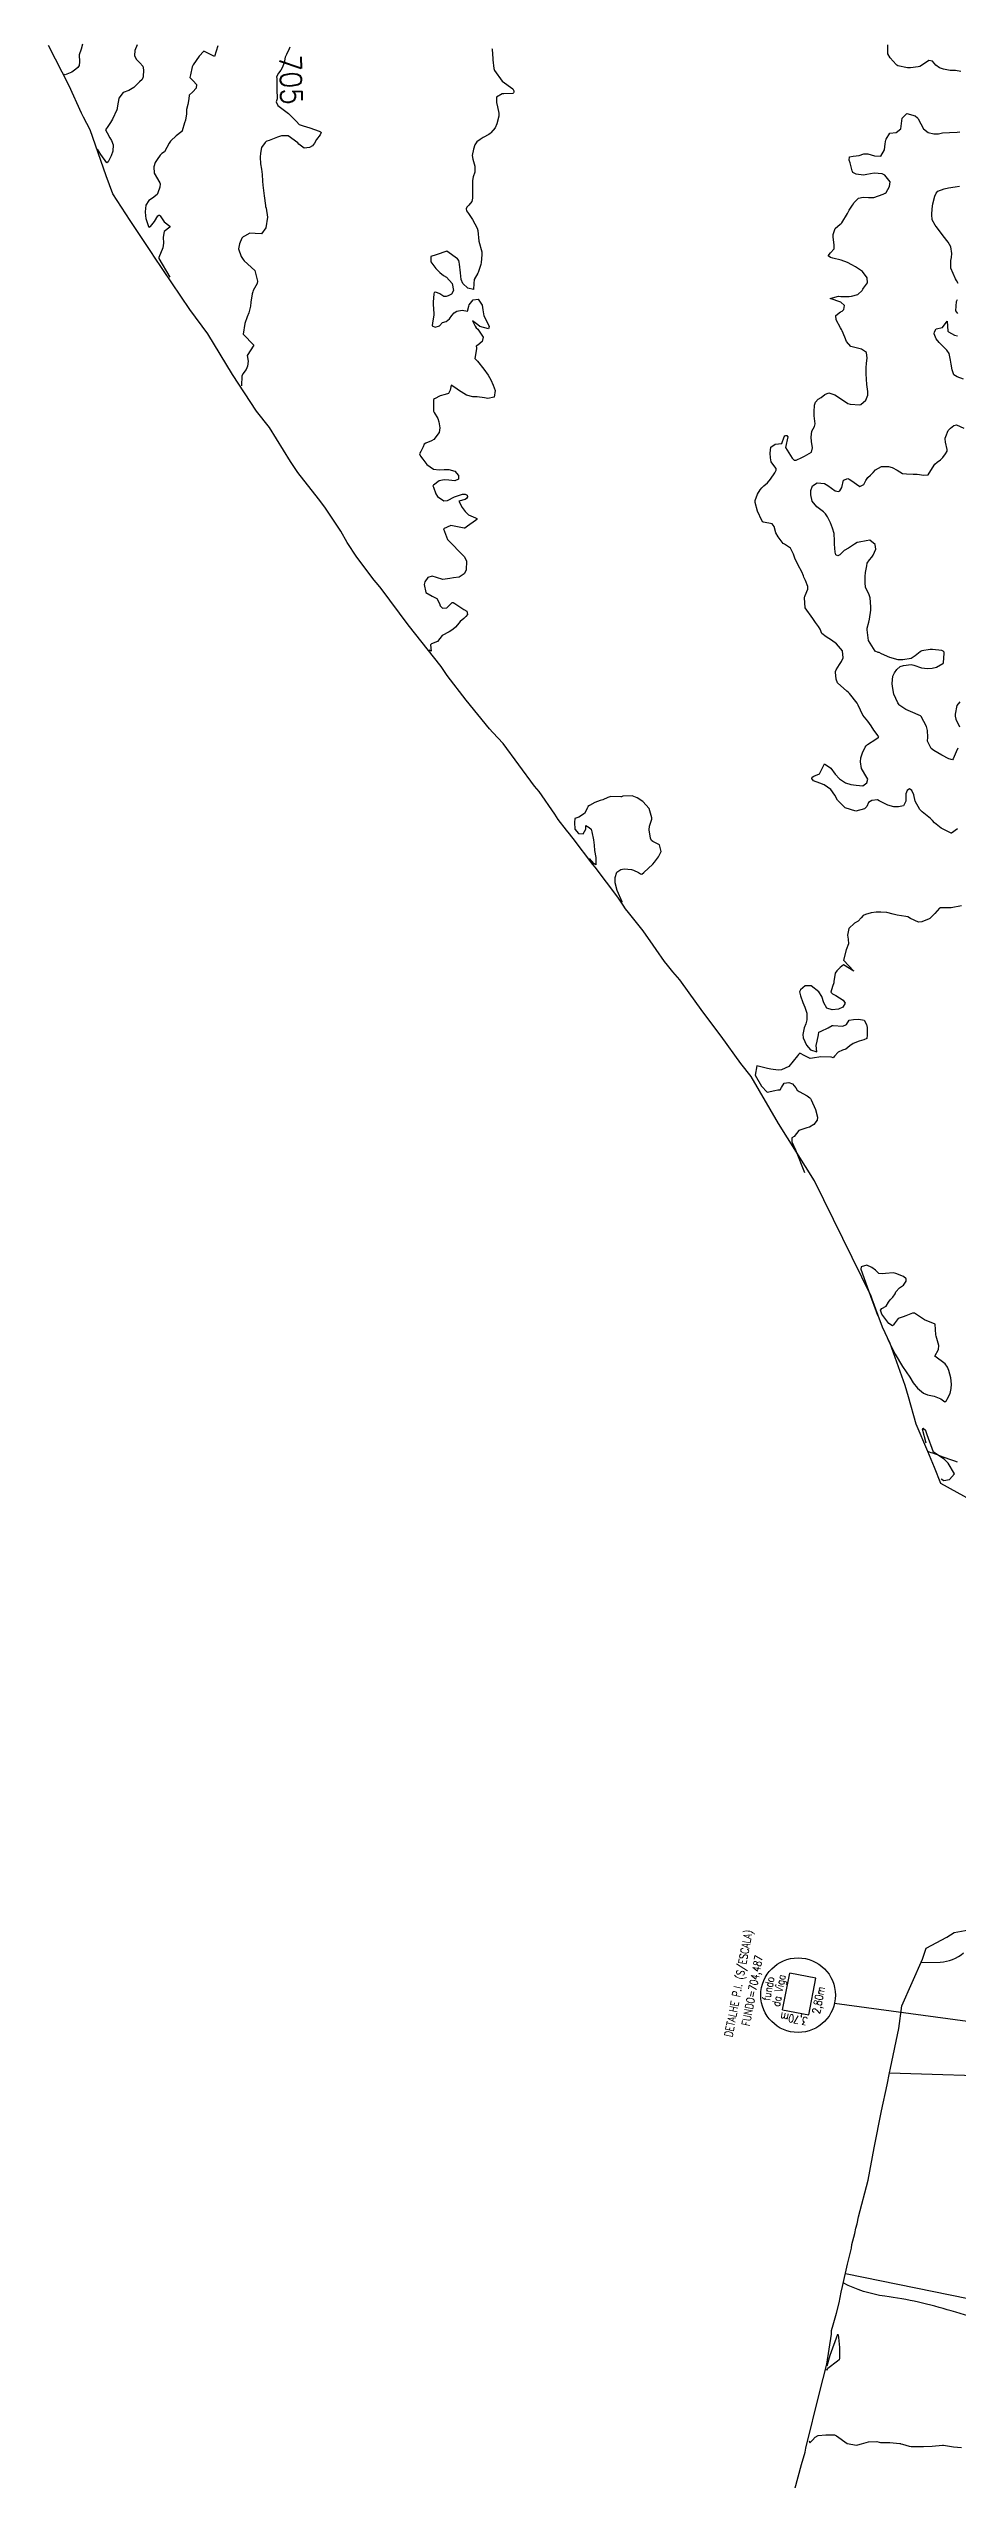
# Model space of a CAD drawing. Header units: metres. Extents: x 298520 to 308411, y 7433745 to 7450750.
# Drawn here: x 304793.7 to 304964.2, y 7437936.9 to 7438392.5 of the extents above; entities that cross this region are included whole.
import ezdxf
from ezdxf.enums import TextEntityAlignment as Align

# ---------------------------------------------------------------- set-up
doc = ezdxf.new("R2010")
doc.units = ezdxf.units.M
doc.header["$LTSCALE"] = 10
doc.linetypes.add('CONTINUO', pattern=[0])
doc.linetypes.add('TRACEJADO', pattern=[8.7, 8, -0.7])
for name, color, linetype in [('Area', 45, 'Continuous'), ('Cotas', 45, 'Continuous'), ('Curvas de Nivel 1m', 11, 'Continuous'), ('Curvas de Nivel 5m', 15, 'Continuous'), ('Hidrografia', 140, 'Continuous'), ('TEXTO', 45, 'Continuous')]:
    doc.layers.add(name, color=color, linetype=linetype)
doc.styles.add('ROMANS', font='romans', dxfattribs={"height": 0.2})
doc.styles.add('Style-STANDARD', font='STANDARD.shx')

msp = doc.modelspace()

# ---------------------------------------------------------------- linework, layer by layer
at = {"layer": 'Area'}
for points in [[(304972.16, 7438117.5, 702.09), (304961.12, 7438123.52, 702.53), (304959.95, 7438126.56, 702.85), (304958.68, 7438129.54, 702.62), (304956.48, 7438134.69, 708.53), (304955.08, 7438139.79, 712.06), (304954.41, 7438141.93, 726.71), (304951.64, 7438149.81, 723.91), (304950.19, 7438152.86, 731.52), (304949.35, 7438155.02, 732.42), (304948.22, 7438158.09, 732.91), (304948.08, 7438158.64, 726.76), (304937.42, 7438180.28, 702.37), (304930.64, 7438191.01, 709.64), (304925.53, 7438199.83, 703.41), (304923.63, 7438202.25, 703.25), (304919.89, 7438207.37, 703.35), (304916.64, 7438211.7, 703.38), (304915.35, 7438213.52, 703.47), (304912.15, 7438217.95, 703.71), (304910.85, 7438219.47, 703.35), (304909.87, 7438220.73, 703.43), (304909.28, 7438221.41, 703.23), (304907.72, 7438223.63, 703.75), (304907.13, 7438224.46, 703.68), (304905.3, 7438227.13, 703.3), (304902.51, 7438230.61, 703.37), (304901.94, 7438231.29, 703.38), (304901.52, 7438231.96, 703.24), (304900.5, 7438233.45, 703.5), (304896.28, 7438239.1, 707.2), (304895.85, 7438239.59, 703.4), (304892.12, 7438244.46, 703.53), (304891.21, 7438245.65, 703.2), (304890.86, 7438246.09, 712.57), (304890.91, 7438246.03, 712.79), (304889.35, 7438248.01, 713.56), (304888.69, 7438249.02, 707.16), (304885.79, 7438253.25, 711.55), (304884.91, 7438254.25, 711.07), (304879, 7438262.23, 709.99), (304877.1, 7438264.35, 711.08), (304876.43, 7438265.01, 710.4), (304872.07, 7438270.38, 710.64), (304868.48, 7438275.03, 711.21), (304867.38, 7438276.69, 710.7), (304861.2, 7438284.48, 711.45), (304856.13, 7438291.29, 711.04), (304855.55, 7438292.01, 704.94), (304854.78, 7438292.9, 706.54), (304851.56, 7438297.21, 705.1), (304849.73, 7438299.95, 704.88), (304848.57, 7438302.08, 707.97), (304845.57, 7438306.55, 713.31), (304844.37, 7438308.15, 713.83), (304840.48, 7438313.03, 709.09), (304839.13, 7438315.1, 704.54), (304835.17, 7438321.49, 712.34), (304832.73, 7438324.56, 706.18), (304828.22, 7438331.41, 713.34), (304823.6, 7438339.04, 715.03), (304820.22, 7438343.6, 711.66), (304813.5, 7438353.61, 716.32), (304813.16, 7438354.1, 714.14), (304809.04, 7438360.28, 715.66), (304805.8, 7438365.31, 714.73), (304804.51, 7438368.66, 716.69), (304801.52, 7438377.32, 720.25), (304800.25, 7438379.64, 717.63), (304799.9, 7438380.39, 719.79), (304797.61, 7438385.54, 709.76), (304793.72, 7438393.12, 719.61)], [(304933.13, 7437932.72, 711.53), (304934.96, 7437939.68, 713.66), (304935.67, 7437941.98, 711.75), (304935.79, 7437942.74, 711.98), (304938.33, 7437953.11, 702.99), (304939.74, 7437958.48, 703.72), (304940.64, 7437964.09, 703.12), (304940.61, 7437964.76, 703.21), (304940.9, 7437965.82, 702.7), (304941.58, 7437968, 702.97), (304942.05, 7437969.99, 703.24), (304942.42, 7437971.96, 702.63), (304942.65, 7437973.02, 702.31), (304943.6, 7437977.19, 703.36), (304944.38, 7437980.22, 708.86), (304944.45, 7437980.91, 708.48), (304944.96, 7437982.97, 707.93), (304945.15, 7437983.98, 709.36), (304945.41, 7437984.75, 708.65), (304945.69, 7437986.05, 704.7), (304947.49, 7437992.95, 702.88), (304948.6, 7437998.99, 705.86), (304949.98, 7438005.98, 703.2), (304951.03, 7438010.81, 702.09), (304951.52, 7438013.06, 702.75), (304951.66, 7438013.92, 702.99), (304953.22, 7438021.36, 703.65), (304953.82, 7438025.65, 703.18), (304957.67, 7438034.37, 702.01), (304958.38, 7438036.44, 702.04), (304962.23, 7438038.53, 702.17), (304963.62, 7438039.41, 702.29), (304969.1, 7438040.36, 702.72)]]:
    msp.add_polyline3d(points, dxfattribs=at)
at = {"layer": 'Curvas de Nivel 1m', "flags": 128}
for points, elevation in [([(304800.09, 7438393.34), (304799.84, 7438392.4), (304799.44, 7438391.35), (304799.52, 7438390.01), (304799.44, 7438389.35), (304799.21, 7438388.99), (304798.84, 7438388.64), (304798.1, 7438388.1), (304796.83, 7438387.61), (304796.69, 7438387.64)], 708), ([(304810.33, 7438393.22), (304809.92, 7438392.19), (304809.85, 7438391.23), (304810.15, 7438390.51), (304810.86, 7438389.83), (304811.4, 7438389.2), (304811.52, 7438388.53), (304811.45, 7438387.2), (304811.27, 7438386.76), (304810.81, 7438386.29), (304809.71, 7438385.23), (304808.8, 7438384.65), (304807.72, 7438384.32), (304806.93, 7438383.26), (304806.9, 7438383.14), (304806.77, 7438382.47), (304806.6, 7438381.42), (304806.59, 7438381.26), (304806.53, 7438381.05), (304805.69, 7438379.28), (304805.34, 7438378.67), (304804.71, 7438377.74), (304804.5, 7438377.5), (304804.43, 7438377.29), (304804.7, 7438376.71), (304805.21, 7438375.81), (304805.54, 7438375.28), (304805.87, 7438374.47), (304805.79, 7438373.27), (304805.47, 7438372.45), (304804.9, 7438371.29), (304804.63, 7438371.12), (304803.53, 7438372.65), (304802.92, 7438373.66)], 707), ([(304964.86, 7438388.2), (304963.85, 7438388.39), (304962.86, 7438388.42), (304961.63, 7438388.64), (304960.86, 7438388.89), (304960.19, 7438389.43), (304959.58, 7438390.14), (304958.88, 7438390.28), (304957.66, 7438389.46), (304957.16, 7438389.18), (304956.87, 7438389.09), (304955.46, 7438388.89), (304954.86, 7438388.89), (304953.07, 7438389.32), (304952.87, 7438389.41), (304952.74, 7438389.52), (304951.63, 7438390.79), (304951.2, 7438391.54), (304951.21, 7438393.25)], 704), ([(304825.45, 7438393.04), (304824.87, 7438391.05), (304822.88, 7438392.07), (304821.98, 7438391.08), (304820.86, 7438389.45), (304820.7, 7438389.25), (304820.64, 7438389.1), (304820.32, 7438387.62), (304820.22, 7438387.11), (304820.82, 7438386.47), (304821.49, 7438385.77), (304821.4, 7438385.09), (304820.8, 7438384.39), (304820.11, 7438383.79), (304820.01, 7438383.11), (304819.84, 7438382.04), (304819.63, 7438381.11), (304819.57, 7438380.29), (304819.4, 7438379.11), (304819.24, 7438378.6), (304818.8, 7438377.12), (304818.76, 7438377.06), (304818.7, 7438377.01), (304817.66, 7438376.16), (304816.68, 7438375.25), (304816.58, 7438375.14), (304816.35, 7438374.81), (304815.47, 7438373.16), (304814.99, 7438372.83), (304814.65, 7438372.55), (304814.07, 7438371.75), (304813.74, 7438371.18), (304813.45, 7438370.35), (304813.56, 7438369.18), (304814.59, 7438367.37), (304814.67, 7438367.17), (304814.58, 7438366.56), (304814.25, 7438365.49), (304814.07, 7438365.17), (304813.24, 7438364.5), (304812.55, 7438364.03), (304812, 7438363.2), (304811.82, 7438361.9), (304811.88, 7438361.2), (304812, 7438360.69), (304812.44, 7438359.19), (304812.49, 7438359.13), (304812.61, 7438359.07), (304812.84, 7438359.19), (304813.6, 7438360.08), (304814.25, 7438361.17), (304814.38, 7438361.3), (304814.51, 7438361.28), (304814.63, 7438361.17), (304815.38, 7438360.04), (304816.49, 7438359.25), (304816.55, 7438359.14), (304816.54, 7438359.09), (304816.49, 7438359.04), (304815.38, 7438358.25), (304815.25, 7438357.16), (304815.31, 7438356.02), (304815.16, 7438355.16), (304814.42, 7438353.36), (304814.39, 7438353.2), (304816.47, 7438349.68)], 706), ([(304876.89, 7438392.56), (304876.96, 7438392.43), (304877.07, 7438390.63), (304877.08, 7438390.43), (304877.24, 7438388.81), (304877.39, 7438388.42), (304878.82, 7438386.4), (304880.81, 7438384.95), (304881, 7438384.58), (304880.99, 7438384.38), (304880.95, 7438384.23), (304880.8, 7438384.11), (304879.15, 7438384.04), (304878.8, 7438384.03), (304877.79, 7438383.41), (304877.79, 7438382.41), (304877.96, 7438381.61), (304878.22, 7438380.41), (304878.22, 7438379.88), (304877.84, 7438378.41), (304877.5, 7438377.64), (304876.71, 7438376.72), (304876.55, 7438376.58), (304876.33, 7438376.43), (304875.28, 7438375.86), (304874.69, 7438375.51), (304874.1, 7438375.05), (304873.69, 7438374.46), (304873.46, 7438373.68), (304873.2, 7438372.46), (304873.29, 7438371.82), (304873.72, 7438370.46), (304873.71, 7438369.37), (304873.4, 7438368.46), (304873.26, 7438367.81), (304873.23, 7438366.46), (304873.25, 7438365.79), (304873.28, 7438364.46), (304873.15, 7438363.87), (304872.54, 7438363.16), (304872.21, 7438362.8), (304872.05, 7438362.48), (304872.15, 7438362.1), (304872.52, 7438361.62), (304873.25, 7438360.46), (304874.11, 7438358.84), (304874.23, 7438358.45), (304874.46, 7438356.45), (304875, 7438354.44), (304875.04, 7438353.84), (304874.89, 7438352.45), (304874.82, 7438352.05), (304874.4, 7438350.75), (304874.31, 7438350.53), (304874.27, 7438350.45), (304873.59, 7438349.24), (304873.5, 7438348.46), (304873.45, 7438347.36), (304872.36, 7438347.64), (304871.44, 7438348.48), (304871.14, 7438349.24), (304871.01, 7438350.49), (304870.79, 7438352.12), (304870.75, 7438352.5), (304870.7, 7438352.77), (304870.43, 7438353.11), (304868.44, 7438354.52), (304866.44, 7438353.88), (304865.44, 7438353.55), (304865.46, 7438352.56), (304866.4, 7438351.29), (304867.1, 7438350.54), (304867.84, 7438349.98), (304868.38, 7438349.66), (304869.45, 7438348.51), (304869.71, 7438347.15), (304869.31, 7438346.51), (304868.7, 7438346.15), (304868.34, 7438346.07), (304867.89, 7438346.07), (304867.12, 7438346.54), (304866.35, 7438346.85), (304866.07, 7438346.83), (304865.99, 7438346.55), (304865.87, 7438345.01), (304865.86, 7438344.55), (304866.02, 7438342.84), (304866.03, 7438342.55), (304865.73, 7438341.11), (304865.72, 7438340.56), (304866.27, 7438340.28), (304867.05, 7438340.54), (304867.64, 7438341.17), (304868.29, 7438341.36), (304868.93, 7438341.88), (304869.37, 7438342.51), (304869.81, 7438343), (304870.31, 7438343.31), (304871.35, 7438343.52), (304872.31, 7438343.32), (304872.55, 7438344.24), (304872.63, 7438344.47), (304873.38, 7438345.41), (304874.33, 7438345.57), (304875.1, 7438344.44), (304875.2, 7438343.56), (304875.4, 7438342.44), (304876.28, 7438340.73), (304876.38, 7438340.43), (304876.27, 7438340), (304874.64, 7438340.45), (304874.28, 7438340.71), (304873.25, 7438341.5), (304873.75, 7438340.46), (304873.97, 7438340.15), (304874.27, 7438339.92), (304875.25, 7438338.44), (304875.06, 7438337.63), (304874.23, 7438336.92), (304873.93, 7438336.75), (304873.99, 7438336.45), (304874, 7438336.23), (304873.72, 7438334.46), (304873.93, 7438334.18), (304874.2, 7438333.93), (304875.37, 7438332.44), (304876.17, 7438331.28), (304876.67, 7438330.42), (304877.16, 7438329.43), (304877.5, 7438328.41), (304877.32, 7438327.2), (304876.11, 7438326.91), (304875.5, 7438327.05), (304874.11, 7438327.25), (304873.33, 7438327.24), (304872.12, 7438327.56), (304870.61, 7438328.5), (304870.14, 7438328.87), (304869.25, 7438329.4), (304869.06, 7438328.51), (304868.73, 7438327.9), (304868.12, 7438327.68), (304867.21, 7438327.44), (304866.11, 7438326.84), (304865.94, 7438326.72), (304865.91, 7438326.55), (304865.94, 7438324.7), (304865.96, 7438324.55), (304866.08, 7438324.33), (304866.74, 7438323.21), (304866.97, 7438322.54), (304867.15, 7438321.43), (304867, 7438320.54), (304866.02, 7438319.25), (304865.59, 7438318.99), (304864.51, 7438318.56), (304864.21, 7438318.36), (304864, 7438317.88), (304863.58, 7438316.99), (304863.34, 7438316.58), (304863.53, 7438316.13), (304863.97, 7438315.54), (304864.67, 7438314.56), (304865.95, 7438313.69), (304866.99, 7438313.57), (304867.95, 7438313.63), (304868.84, 7438313.62), (304869.95, 7438313.32), (304870.61, 7438312.49), (304870.63, 7438311.79), (304869.93, 7438311.52), (304868.84, 7438311.6), (304867.93, 7438311.66), (304866.99, 7438311.47), (304865.92, 7438310.71), (304865.85, 7438310.62), (304865.84, 7438310.55), (304865.91, 7438310.28), (304866.4, 7438309.05), (304866.72, 7438308.54), (304867.88, 7438307.75), (304868.56, 7438307.83), (304869.89, 7438308.5), (304871.4, 7438308.98), (304871.9, 7438308.98), (304872.23, 7438308.81), (304872.32, 7438308.47), (304872.16, 7438308.2), (304871.89, 7438308.01), (304870.7, 7438307.67), (304871.34, 7438306.49), (304871.86, 7438305.76), (304872.53, 7438305.15), (304873.84, 7438304.58), (304874.04, 7438304.45), (304874.04, 7438304.25), (304873.84, 7438304.05), (304872.34, 7438302.98), (304871.82, 7438302.62), (304871.7, 7438302.6), (304869.83, 7438303.01), (304869.21, 7438303.13), (304867.82, 7438302.52), (304868.54, 7438300.51), (304869.78, 7438299.32), (304870.51, 7438298.49), (304871.75, 7438297.24), (304872.13, 7438296.47), (304872.05, 7438294.8), (304871.95, 7438294.48), (304871.72, 7438294.06), (304870.78, 7438293.42), (304869.71, 7438293.3), (304869.01, 7438293.2), (304867.71, 7438293.01), (304866.53, 7438293.36), (304865.71, 7438293.63), (304864.89, 7438293.38), (304864.34, 7438292.56), (304864.21, 7438292.05), (304864.5, 7438290.56), (304865.67, 7438289.9), (304866.57, 7438289.44), (304867.04, 7438288.53), (304867.19, 7438288.07), (304867.64, 7438287.65), (304868.44, 7438287.72), (304869.24, 7438288.5), (304869.45, 7438288.71), (304869.65, 7438288.71), (304869.95, 7438288.5), (304871.64, 7438287.37), (304872.22, 7438287.05), (304872.29, 7438286.47), (304872.02, 7438286.08), (304871.62, 7438285.69), (304870.96, 7438285.14), (304870.47, 7438284.49), (304870.05, 7438284.04), (304869.59, 7438283.66), (304868.91, 7438283.18), (304867.58, 7438282.52), (304866.72, 7438281.38), (304865.56, 7438280.96), (304865.37, 7438280.74), (304865.52, 7438279.58), (304865.15, 7438279.75)], 704), ([(304964.24, 7438246.28), (304963.14, 7438245.46), (304963.07, 7438245.45), (304961.16, 7438246.38), (304959.94, 7438247.42), (304959.59, 7438247.84), (304959.18, 7438248.2), (304957.64, 7438249.45), (304957.2, 7438249.92), (304956.31, 7438251.46), (304956.08, 7438252.61), (304955.71, 7438253.47), (304955.25, 7438253.77), (304954.79, 7438253.48), (304954.57, 7438252.81), (304954.58, 7438251.48), (304954.12, 7438250.58), (304953.21, 7438250.36), (304952.32, 7438250.39), (304951.21, 7438250.68), (304949.58, 7438251.54), (304949.22, 7438251.69), (304948.16, 7438251.56), (304947.58, 7438251.21), (304947.21, 7438250.43), (304946.79, 7438249.99), (304945.19, 7438249.59), (304943.2, 7438250.21), (304941.73, 7438251.63), (304941.23, 7438252.55), (304940.49, 7438253.65), (304939.25, 7438254.52), (304938.42, 7438254.84), (304937.26, 7438255.27), (304936.95, 7438255.69), (304936.98, 7438255.98), (304937.27, 7438256.14), (304938.35, 7438256.6), (304938.91, 7438257.67), (304939.3, 7438258.45), (304940.48, 7438257.65), (304941.28, 7438256.54), (304942.12, 7438255.63), (304943.26, 7438254.9), (304944.24, 7438254.59), (304945.25, 7438254.42), (304946.49, 7438254.34), (304947.26, 7438254.87), (304947.4, 7438255.57), (304947.27, 7438255.87), (304946.24, 7438257.58), (304946.05, 7438258.83), (304946.13, 7438259.58), (304946.4, 7438260.51), (304946.94, 7438261.57), (304947.09, 7438261.83), (304947.35, 7438262.06), (304948.92, 7438263.1), (304949.36, 7438263.36), (304949.47, 7438263.43), (304949.46, 7438263.54), (304949.36, 7438263.69), (304948.58, 7438264.76), (304948.08, 7438265.56), (304947.4, 7438266.44), (304946.52, 7438267.58), (304945.59, 7438269.43), (304945.53, 7438269.59), (304945.44, 7438269.81), (304943.98, 7438271.61), (304943.71, 7438271.86), (304943.47, 7438272.05), (304941.75, 7438273.64), (304941.49, 7438274.32), (304941.37, 7438275.64), (304941.38, 7438275.77), (304941.51, 7438276.1), (304942.11, 7438277.05), (304942.5, 7438277.63), (304942.82, 7438278.35), (304942.69, 7438279.63), (304941.57, 7438280.97), (304940.61, 7438281.65), (304939.59, 7438282.25), (304938.8, 7438282.88), (304938.48, 7438283.68), (304938.15, 7438284.22), (304937.62, 7438284.95), (304937.13, 7438285.69), (304935.65, 7438287.71), (304935.52, 7438289.56), (304935.55, 7438289.71), (304935.58, 7438289.8), (304935.68, 7438290.01), (304936.2, 7438291.2), (304936.17, 7438291.71), (304935.71, 7438292.84), (304935.44, 7438293.43), (304935.33, 7438293.71), (304935.04, 7438294.41), (304934.38, 7438295.72), (304933.76, 7438296.99), (304933.48, 7438297.73), (304932.89, 7438298.85), (304931.79, 7438299.63), (304931.53, 7438299.76), (304930.59, 7438300.99), (304930.19, 7438301.78), (304929.83, 7438302.96), (304929.5, 7438303.45), (304927.84, 7438303.73), (304927.74, 7438303.81), (304927.57, 7438304.09), (304926.71, 7438305.82), (304926.3, 7438307.41), (304926.32, 7438307.83), (304926.75, 7438308.97), (304927.26, 7438309.82), (304927.54, 7438310.19), (304927.92, 7438310.53), (304928.62, 7438311.11), (304929.16, 7438311.79), (304929.96, 7438313.01), (304930.22, 7438313.52), (304930.2, 7438313.78), (304929.97, 7438314.12), (304929.27, 7438315.08), (304929.15, 7438315.79), (304929.1, 7438316.69), (304929.25, 7438317.79), (304930.02, 7438318.4), (304931.28, 7438318.51), (304931.72, 7438319.76), (304931.86, 7438319.94), (304932.04, 7438320), (304932.25, 7438319.97), (304932.43, 7438319.75), (304932.01, 7438317.76), (304933.25, 7438315.74), (304933.62, 7438315.37), (304933.98, 7438315.39), (304934.23, 7438315.48), (304934.8, 7438315.72), (304935.57, 7438316.14), (304935.99, 7438316.35), (304936.83, 7438316.88), (304937.03, 7438317.7), (304936.87, 7438318.86), (304936.77, 7438319.7), (304936.95, 7438320.8), (304937.45, 7438321.7), (304937.54, 7438322.21), (304937.36, 7438323.7), (304937.35, 7438324.44), (304937.45, 7438325.7), (304937.58, 7438326.23), (304938.12, 7438326.8), (304938.66, 7438327.14), (304939.36, 7438327.67), (304940.14, 7438328.01), (304941.21, 7438327.65), (304942.12, 7438327.03), (304943.7, 7438326.02), (304944.11, 7438325.86), (304945.93, 7438325.77), (304946.11, 7438325.82), (304947.06, 7438326.64), (304947.46, 7438327.58), (304947.46, 7438328.26), (304947.26, 7438329.58), (304947.18, 7438330.56), (304947.11, 7438331.58), (304947.1, 7438332.67), (304947.19, 7438333.58), (304947.28, 7438334.51), (304947.15, 7438335.58), (304946.23, 7438336.16), (304945.49, 7438336.34), (304944.24, 7438336.66), (304943.42, 7438337.62), (304943.09, 7438338.46), (304942.61, 7438339.63), (304942.48, 7438339.84), (304942.28, 7438340.15), (304941.5, 7438341.65), (304941.44, 7438342.51), (304942.32, 7438343.17), (304942.62, 7438343.33), (304942.91, 7438343.63), (304943.07, 7438344.36), (304942.34, 7438344.97), (304940.34, 7438345.66), (304941.9, 7438346.09), (304942.35, 7438346.06), (304943.92, 7438346.05), (304944.35, 7438346.09), (304945.54, 7438346.41), (304946.37, 7438347.16), (304946.51, 7438347.45), (304946.61, 7438347.59), (304947.34, 7438348.63), (304947.3, 7438349.58), (304946.4, 7438350.73), (304945.12, 7438351.6), (304944.42, 7438352), (304943.63, 7438352.42), (304942.43, 7438352.87), (304940.85, 7438353.24), (304940.44, 7438353.36), (304940, 7438353.67), (304940.45, 7438354.23), (304941.14, 7438354.97), (304941.11, 7438355.65), (304940.9, 7438357.24), (304940.91, 7438357.66), (304941.33, 7438358.82), (304942.24, 7438359.64), (304942.4, 7438359.75), (304942.52, 7438359.89), (304943.59, 7438361.62), (304943.94, 7438362.22), (304944.56, 7438363.2), (304944.72, 7438363.45), (304944.82, 7438363.61), (304945.68, 7438364.49), (304946.57, 7438364.69), (304947.57, 7438364.58), (304948.57, 7438364.64), (304950.29, 7438365.26), (304950.58, 7438365.36), (304950.71, 7438365.41), (304950.84, 7438365.54), (304951.47, 7438366.66), (304951.61, 7438367.53), (304950.62, 7438368.82), (304950.13, 7438369.05), (304948.63, 7438369.18), (304947.27, 7438368.94), (304946.63, 7438368.81), (304945.22, 7438369.01), (304944.63, 7438369.31), (304944.53, 7438369.51), (304944.49, 7438369.61), (304944.11, 7438371.08), (304943.95, 7438371.62), (304944.02, 7438372.26), (304944.66, 7438372.36), (304945.79, 7438372.48), (304946.67, 7438372.79), (304947.44, 7438372.82), (304948.67, 7438372.45), (304949.89, 7438372.33), (304950.53, 7438373.54), (304950.69, 7438374.69), (304950.83, 7438375.41), (304950.85, 7438375.54), (304951.58, 7438376.66), (304952.72, 7438376.77), (304953.63, 7438377.51), (304953.76, 7438378.48), (304953.89, 7438379.5), (304954.76, 7438380.34), (304956.32, 7438379.92), (304956.75, 7438379.53), (304956.81, 7438379.47), (304956.87, 7438379.35), (304957.87, 7438377.46), (304958.72, 7438376.79), (304959.8, 7438376.52), (304960.71, 7438376.53), (304961.41, 7438376.72), (304962.72, 7438376.79), (304964.18, 7438376.84), (304964.72, 7438376.91)], 704), ([(304900.98, 7438232.79), (304901.34, 7438232.59), (304900.41, 7438234.73), (304900, 7438236.13), (304900.01, 7438237.16), (304900.36, 7438238.13), (304901.06, 7438238.64), (304901.72, 7438238.78), (304903.06, 7438238.62), (304903.47, 7438238.51), (304904.39, 7438238.08), (304904.8, 7438237.82), (304905.05, 7438237.79), (304905.43, 7438238.07), (304907.07, 7438239.65), (304907.43, 7438240.04), (304908.13, 7438240.99), (304908.67, 7438242.03), (304908.37, 7438243.29), (304907.12, 7438243.91), (304906.82, 7438244.05), (304906.68, 7438244.51), (304906.43, 7438246.06), (304906.47, 7438246.74), (304906.9, 7438248.05), (304906.92, 7438248.31), (304906.38, 7438250.06), (304905.21, 7438251.4), (304904.14, 7438252.08), (304903.23, 7438252.42), (304901.48, 7438252.37), (304901.22, 7438252.27), (304901.09, 7438252.25), (304899.22, 7438252.32), (304898.65, 7438252.15), (304897.71, 7438251.67), (304897.21, 7438251.58), (304896.2, 7438251.18), (304895.2, 7438250.65), (304894.92, 7438250.47), (304894.81, 7438250.19), (304894.24, 7438249.14), (304893.18, 7438248.48), (304892.46, 7438248.22), (304892.4, 7438247.45), (304892.48, 7438246.22), (304893.14, 7438245.37), (304894, 7438245.34), (304894.49, 7438246.2), (304894.49, 7438246.86), (304895.16, 7438246.53), (304895.52, 7438246.19), (304895.64, 7438245.69), (304895.96, 7438244.18), (304896.06, 7438243.23), (304896.16, 7438242.18), (304896.37, 7438240.89), (304896.4, 7438239.52), (304896.06, 7438239.7), (304895.19, 7438240.72)], 703), ([(304964.99, 7438231.86), (304963.08, 7438231.47), (304962.98, 7438231.46), (304962.9, 7438231.46), (304960.98, 7438231.47), (304960.88, 7438231.4), (304959.97, 7438230.42), (304959.03, 7438229.43), (304958.95, 7438229.38), (304957.53, 7438228.86), (304956.95, 7438228.75), (304955.44, 7438229.47), (304954.96, 7438229.75), (304954.57, 7438229.86), (304952.96, 7438230.08), (304952.21, 7438230.26), (304950.97, 7438230.56), (304949.84, 7438230.66), (304948.97, 7438230.63), (304948.03, 7438230.49), (304946.96, 7438230.19), (304946.55, 7438229.99), (304946.17, 7438229.58), (304945.59, 7438228.94), (304944.94, 7438228.56), (304943.87, 7438227.61), (304943.62, 7438226.31), (304943.77, 7438225.61), (304943.82, 7438224.68), (304943.35, 7438223.61), (304942.86, 7438221.62), (304944.83, 7438219.59), (304942.85, 7438220.8), (304942.22, 7438220.25), (304941.62, 7438219.63), (304941.28, 7438219.18), (304941.08, 7438217.64), (304941.06, 7438217.39), (304940.8, 7438216.7), (304940.46, 7438215.65), (304940.79, 7438215.35), (304941.42, 7438215), (304942.77, 7438214.16), (304943.16, 7438213.61), (304942.75, 7438212.82), (304941.94, 7438212.43), (304940.75, 7438212.36), (304939.73, 7438212.64), (304939.2, 7438213.66), (304938.78, 7438214.84), (304938.23, 7438215.68), (304936.8, 7438216.82), (304935.67, 7438216.83), (304934.8, 7438216.11), (304934.62, 7438215.71), (304934.78, 7438214.98), (304935.26, 7438213.7), (304935.63, 7438212.82), (304935.97, 7438211.7), (304935.98, 7438210.45), (304935.77, 7438209.7), (304935.46, 7438208.95), (304935.21, 7438207.7), (304935.3, 7438207.09), (304935.9, 7438205.7), (304936.66, 7438204.86), (304937.86, 7438204.48), (304937.76, 7438205.68), (304937.92, 7438206.44), (304938.15, 7438207.68), (304938.23, 7438208.14), (304938.7, 7438208.32), (304940.01, 7438208.95), (304940.71, 7438209.38), (304940.93, 7438209.42), (304942.71, 7438209.28), (304943.45, 7438209.61), (304943.94, 7438210.38), (304944.73, 7438210.54), (304945.74, 7438210.57), (304946.73, 7438210.4), (304947.19, 7438209.57), (304947.28, 7438209), (304947.33, 7438207.56), (304947.26, 7438206.99), (304946.68, 7438206.72), (304945.79, 7438206.47), (304944.68, 7438206.05), (304944.06, 7438205.6), (304943.28, 7438204.99), (304942.66, 7438204.8), (304941.87, 7438204.41), (304941.15, 7438203.63), (304940.93, 7438203.35), (304940.64, 7438203.44), (304940.48, 7438203.49), (304938.64, 7438203.54), (304937.03, 7438203.29), (304936.64, 7438203.24), (304935.59, 7438203.7), (304934.65, 7438204.19), (304934.4, 7438203.96), (304934.24, 7438203.72), (304932.62, 7438201.74), (304931.25, 7438201.12), (304930.61, 7438201), (304929.21, 7438201.19), (304928.62, 7438201.34), (304926.62, 7438201.81), (304926.32, 7438200.09), (304927.46, 7438198.03), (304928.56, 7438196.93), (304930.01, 7438197.21), (304930.57, 7438197.34), (304930.96, 7438197.36), (304931.2, 7438197.75), (304931.75, 7438198.58), (304932.58, 7438198.69), (304933.31, 7438198.46), (304933.9, 7438197.72), (304934.14, 7438197.29), (304934.57, 7438197.03), (304936.02, 7438196.24), (304936.55, 7438195.83), (304936.66, 7438195.69), (304936.79, 7438195.44), (304937.61, 7438193.68), (304937.99, 7438192.2), (304937.9, 7438191.68), (304937.32, 7438190.86), (304936.48, 7438190.35), (304935.97, 7438190.21), (304934.48, 7438189.71), (304933.59, 7438188.6), (304933.15, 7438188.37), (304933.2, 7438187.62), (304933.83, 7438186.07), (304935.56, 7438181.87)], 703), ([(304951.2, 7438150.51), (304952.55, 7438147.78), (304953.95, 7438145.48), (304955.3, 7438143.46), (304955.91, 7438142.43), (304956.74, 7438141.44), (304957.89, 7438140.49), (304958.63, 7438140.15), (304959.89, 7438139.89), (304961.1, 7438139.39), (304961.88, 7438138.88), (304962.16, 7438139.09), (304962.34, 7438139.38), (304962.86, 7438140.4), (304963.05, 7438141.37), (304963.12, 7438142.16), (304962.97, 7438143.37), (304962.6, 7438144.72), (304962.39, 7438145.38), (304961.96, 7438145.98), (304959.97, 7438147.4), (304960.71, 7438148.68), (304960.75, 7438149.39), (304960.27, 7438151.15), (304960.21, 7438151.4), (304960.04, 7438153.4), (304958.05, 7438154.22), (304956.18, 7438155.45), (304956.07, 7438155.5), (304955.8, 7438155.45), (304954.57, 7438154.97), (304954.06, 7438154.79), (304953.09, 7438154.46), (304952.4, 7438153.5), (304952.26, 7438153.28), (304952.04, 7438153.1), (304951.4, 7438153.51), (304950.07, 7438155.27), (304949.83, 7438156.03), (304950.08, 7438156.37), (304950.84, 7438156.76), (304951.31, 7438157.51), (304951.62, 7438157.99), (304952.11, 7438158.5), (304952.53, 7438159.08), (304952.7, 7438159.49), (304953.37, 7438160.25), (304954.14, 7438160.72), (304954.59, 7438161.47), (304954.59, 7438161.92), (304954.15, 7438162.33), (304952.71, 7438162.94), (304952.16, 7438163.04), (304950.77, 7438162.9), (304950.16, 7438162.82), (304949.52, 7438162.89), (304948.86, 7438163.54), (304948.17, 7438164.02), (304947.27, 7438164.47), (304946.17, 7438164.13), (304946.1, 7438163.7), (304948.2, 7438157.97), (304948.56, 7438156.97), (304949.22, 7438155.12)], 702), ([(304961.19, 7438124.39), (304961.69, 7438124.11), (304962.78, 7438124.28), (304963.71, 7438125.36), (304962.5, 7438127.37), (304961.74, 7438128.12), (304959.76, 7438129.41), (304958.53, 7438132.69), (304958.28, 7438133.42), (304957.81, 7438133.86), (304957.64, 7438133.77), (304958.28, 7438131.18)], 702), ([(304939.81, 7437958.13), (304940.36, 7437960.12), (304941.78, 7437964.1), (304941.9, 7437963.6), (304941.92, 7437963.45), (304942.09, 7437961.6), (304942.1, 7437961.24), (304942.12, 7437959.6), (304942.02, 7437959.3), (304941.72, 7437959), (304939.93, 7437957.63), (304939.82, 7437957.51), (304939.7, 7437957.35), (304939.65, 7437957.44)], 703), ([(304936.42, 7437944.11), (304936.54, 7437943.69), (304937.06, 7437944.22), (304937.54, 7437944.8), (304938.11, 7437945.08), (304939.55, 7437945.24), (304941.15, 7437945.21), (304941.55, 7437945.06), (304943.53, 7437943.58), (304945.28, 7437943.3), (304945.53, 7437943.33), (304946.23, 7437943.54), (304947.54, 7437943.9), (304949.11, 7437943.94), (304949.54, 7437943.84), (304949.82, 7437943.79), (304951.54, 7437943.75), (304953.41, 7437943.58), (304953.53, 7437943.57), (304953.63, 7437943.55), (304953.92, 7437943.45), (304955.17, 7437943.08), (304955.53, 7437943.04), (304955.92, 7437943.03), (304957.53, 7437943.05), (304957.88, 7437943.05), (304959.53, 7437943.09), (304961.46, 7437943.29), (304961.53, 7437943.29), (304961.62, 7437943.27), (304963.53, 7437942.96), (304965.03, 7437942.82)], 703)]:
    msp.add_lwpolyline(points, dxfattribs=dict(at, elevation=elevation))
at = {"layer": 'Curvas de Nivel 5m', "elevation": 705, "flags": 128}
for points in [[(304839, 7438392.77), (304838.89, 7438392.47), (304838.33, 7438391.43), (304838.12, 7438390.89), (304837.92, 7438389.83), (304837.57, 7438388.89), (304837.27, 7438388.47), (304836.84, 7438387.93), (304836.51, 7438387.23), (304836.52, 7438386.9), (304836.54, 7438386.62), (304836.53, 7438384.9), (304836.58, 7438383.1), (304836.54, 7438382.9), (304836.43, 7438382.56), (304836.76, 7438381.83), (304837.96, 7438380.89), (304838.75, 7438380.36), (304840.24, 7438378.86), (304840.72, 7438378.28), (304841.5, 7438378.07), (304842.72, 7438377.64), (304844.49, 7438377.03), (304844.71, 7438376.95), (304844.84, 7438376.81), (304844.7, 7438376.38), (304844.01, 7438375.49), (304843.63, 7438374.82), (304843.22, 7438374.28), (304842.67, 7438373.97), (304841.69, 7438373.86), (304840.68, 7438374.62), (304840.49, 7438374.86), (304838.7, 7438376.2), (304837.4, 7438376.19), (304836.69, 7438375.9), (304835.08, 7438375.32), (304834.69, 7438375.18), (304834.52, 7438375.09), (304834.33, 7438374.93), (304833.65, 7438373.96), (304833.47, 7438372.94), (304833.44, 7438372.15), (304833.49, 7438370.94), (304833.64, 7438369.92), (304833.77, 7438368.94), (304833.88, 7438367.65), (304833.95, 7438366.94), (304834.09, 7438365.41), (304834.15, 7438364.93), (304834.39, 7438363.09), (304834.43, 7438362.93), (304834.54, 7438362.61), (304834.8, 7438360.93), (304834.49, 7438358.93), (304833.64, 7438357.78), (304832.48, 7438357.88), (304831.51, 7438357.93), (304830.47, 7438357.39), (304830.22, 7438357.23), (304830.01, 7438356.98), (304829.52, 7438355.92), (304829.36, 7438354.99), (304829.87, 7438353.54), (304830.22, 7438352.98), (304830.42, 7438352.71), (304832.39, 7438350.95), (304832.92, 7438348.94), (304832.84, 7438348.47), (304832.35, 7438347.63), (304832.11, 7438347.19), (304832.03, 7438346.95), (304831.94, 7438346.56), (304831.66, 7438344.96), (304831.61, 7438344.26), (304831.31, 7438342.96), (304831, 7438342.26), (304830.54, 7438340.98), (304830.25, 7438338.98), (304832.22, 7438336.95), (304830.97, 7438334.97), (304831.15, 7438333.92), (304831.03, 7438332.97), (304830.8, 7438332.35), (304830.16, 7438331.54), (304830, 7438331.14), (304829.93, 7438329.39), (304829.92, 7438329.31)], [(304964.38, 7438348.51), (304964.04, 7438349.02), (304963.89, 7438349.38), (304963.41, 7438350.39), (304962.98, 7438351.39), (304962.99, 7438352.83), (304963.1, 7438353.39), (304963.2, 7438354.14), (304963.01, 7438355.39), (304962.48, 7438356.24), (304961.54, 7438357.41), (304960.51, 7438358.87), (304960.28, 7438359.19), (304960.09, 7438359.43), (304959.53, 7438360.45), (304959.43, 7438361.44), (304959.51, 7438362.48), (304959.65, 7438363.43), (304960.01, 7438364.86), (304960.22, 7438365.43), (304960.59, 7438365.81), (304961.77, 7438366.23), (304962.59, 7438366.4), (304963.84, 7438366.62), (304964.6, 7438366.76)], [(304964.32, 7438342.86), (304963.93, 7438343.38), (304964.09, 7438345.13), (304964.2, 7438345.37), (304964.25, 7438345.47)], [(304965.35, 7438330.54), (304964.17, 7438331.01), (304963.59, 7438331.39), (304963.27, 7438332.31), (304963.07, 7438333.39), (304962.94, 7438334.12), (304962.66, 7438335.39), (304962.23, 7438336), (304960.79, 7438337.41), (304960.26, 7438338.11), (304959.89, 7438339.05), (304959.94, 7438339.42), (304960.28, 7438339.98), (304961.45, 7438340.24), (304962.29, 7438341.4), (304962.44, 7438339.56), (304962.55, 7438339.4), (304963.69, 7438338.8), (304964.27, 7438338.67)], [(304964.33, 7438261.37), (304963.98, 7438260.72), (304963.41, 7438259.38), (304963.31, 7438259.21), (304962.65, 7438259.39), (304961.32, 7438260.07), (304959.79, 7438260.96), (304959.34, 7438261.32), (304959.23, 7438261.42), (304958.62, 7438262.7), (304958.66, 7438263.43), (304958.65, 7438264.71), (304958.44, 7438265.43), (304957.41, 7438267.33), (304957.29, 7438267.45), (304955.42, 7438268.23), (304954.55, 7438268.61), (304953.43, 7438269.36), (304953.3, 7438269.5), (304953.07, 7438269.88), (304952.32, 7438271.51), (304952.04, 7438272.96), (304951.99, 7438273.51), (304952.15, 7438274.86), (304952.44, 7438275.51), (304952.86, 7438276.16), (304953.52, 7438276.71), (304954.11, 7438276.91), (304955.53, 7438277.09), (304956.03, 7438276.96), (304957.52, 7438276.46), (304958.62, 7438276.33), (304959.52, 7438276.38), (304960.33, 7438276.6), (304961.53, 7438277.27), (304961.61, 7438277.32), (304961.65, 7438277.4), (304961.77, 7438279.18), (304961.75, 7438279.4), (304961.56, 7438279.6), (304961.29, 7438279.67), (304959.56, 7438279.87), (304959.13, 7438279.86), (304957.56, 7438279.64), (304957.42, 7438279.59), (304957.23, 7438279.45), (304956.32, 7438278.69), (304955.54, 7438278.2), (304953.99, 7438277.94), (304953.54, 7438277.93), (304953.09, 7438277.96), (304951.54, 7438278.37), (304949.99, 7438279.1), (304949.55, 7438279.29), (304949.35, 7438279.34), (304948.78, 7438279.55), (304947.58, 7438281.57), (304947.32, 7438283.57), (304947.33, 7438283.85), (304947.62, 7438285), (304947.74, 7438285.57), (304947.98, 7438287.23), (304948, 7438287.56), (304947.98, 7438287.89), (304947.85, 7438289.57), (304947.68, 7438290.14), (304947, 7438291.58), (304946.91, 7438292.38), (304946.9, 7438293.58), (304946.98, 7438294.33), (304947.21, 7438295.58), (304947.28, 7438296.04), (304947.76, 7438296.67), (304948.17, 7438297.16), (304948.44, 7438297.56), (304948.92, 7438298.69), (304948.8, 7438299.55), (304947.8, 7438300.35), (304947.11, 7438300.27), (304945.8, 7438300.03), (304945.45, 7438299.94), (304944.94, 7438299.6), (304943.79, 7438298.86), (304942.99, 7438298.42), (304942.16, 7438297.64), (304941.92, 7438297.49), (304941.77, 7438297.47), (304941.4, 7438297.64), (304941.27, 7438298.15), (304941.15, 7438299.65), (304941.17, 7438300.28), (304941.13, 7438301.65), (304940.83, 7438302.65), (304940.41, 7438303.65), (304939.85, 7438304.75), (304939.48, 7438305.29), (304939.08, 7438305.67), (304937.88, 7438306.6), (304936.97, 7438307.7), (304936.71, 7438308.9), (304936.75, 7438309.7), (304937.05, 7438310.57), (304937.93, 7438311.1), (304939.27, 7438311.02), (304939.92, 7438310.65), (304941.33, 7438309.65), (304941.91, 7438309.52), (304942.16, 7438309.64), (304942.52, 7438310.23), (304942.84, 7438311.63), (304943.65, 7438311.91), (304943.94, 7438311.84), (304944.25, 7438311.61), (304945.92, 7438310.46), (304946.68, 7438310.83), (304947.08, 7438311.58), (304947.41, 7438312.11), (304947.95, 7438312.56), (304948.43, 7438313.09), (304948.85, 7438313.56), (304949.97, 7438314.17), (304951.29, 7438314.21), (304951.97, 7438314.02), (304952.93, 7438313.51), (304953.95, 7438312.9), (304954.66, 7438312.78), (304955.95, 7438312.76), (304956.69, 7438312.72), (304957.95, 7438312.57), (304958.74, 7438312.64), (304959.22, 7438313.43), (304959.97, 7438314.61), (304960.43, 7438314.97), (304961.06, 7438315.41), (304961.51, 7438315.89), (304962, 7438316.56), (304962.33, 7438317.07), (304962.33, 7438317.4), (304962.03, 7438318.77), (304961.93, 7438319.4), (304961.94, 7438319.5), (304962.04, 7438319.78), (304962.53, 7438320.91), (304962.92, 7438321.39), (304963.56, 7438321.89), (304964.06, 7438321.98), (304965.46, 7438321.36)], [(304964.71, 7438270.1), (304964.15, 7438269.37), (304963.83, 7438267.78), (304963.83, 7438267.37), (304963.97, 7438266.81), (304964.63, 7438265.36)]]:
    msp.add_lwpolyline(points, dxfattribs=at)
at = {"layer": 'Hidrografia'}
for points, elevation in [([(304964.27, 7438127.52, -0.00149), (304959.96, 7438129.09, 0.008911), (304958.68, 7438129.54, 18.397335)], 702.1), ([(304957.4, 7438033.74), (304961, 7438033.85, 0.174274), (304965.39, 7438035.57, -0.176105)], 702.1), ([(304951.52, 7438013.06), (304975.59, 7438012.3, -0.059999), (305003.1, 7438008.12, -0.083521), (305034.96, 7437993.21, 0.039975), (305046.88, 7437986.32, -0.360062), (305053.42, 7437972.25, 0.001894), (305048.41, 7437952.81, 0.346991)], 702.75), ([(304943.21, 7437975.47), (304966.24, 7437970.8), (304989.43, 7437964.57), (305003.3, 7437959.34, -0.075331), (305011.99, 7437954.47, 0.152374), (305020.74, 7437951.18, 0.07299), (305035.72, 7437952.52, -0.10624), (305048.41, 7437952.81, 0.005099), (305069.54, 7437949, 0.037007), (305076.42, 7437948.35, -0.129582), (305083.82, 7437946.24, 0.056957), (305086.44, 7437945.07, -1.28548)], 702.93)]:
    msp.add_lwpolyline(points, format="xyb", dxfattribs=dict(at, elevation=elevation))
msp.add_lwpolyline([(305083.46, 7437938.39), (305074.25, 7437941.38, -0.014743), (305062.09, 7437945.72, 0.064042), (305053.63, 7437947.83, 0.019903), (305039.2, 7437948.95, 0.043265), (305028.5, 7437948.42, -0.133643), (305015.94, 7437950.06, -0.020444), (305004.36, 7437955.46, 0.033229), (304991.56, 7437961.04, 0.040154), (304976.59, 7437965.1, -0.02938), (304963.08, 7437968.44, 0.041597), (304950.63, 7437971.2, -0.086554), (304942.8, 7437973.69, 5.388103)], format="xyb", dxfattribs=at)
at = {"layer": 'TEXTO', "linetype": 'TRACEJADO', "flags": 128}
msp.add_lwpolyline([(304931.45, 7438024.9), (304932.77, 7438031.77)], dxfattribs=at)
at = {"layer": 'TEXTO', "linetype": 'CONTINUO'}
for points in [[(304931.45, 7438024.9, 0), (304936.36, 7438023.95, 0), (304937.68, 7438030.83, 0), (304932.77, 7438031.77, 0)], [(304941.17, 7438026.14, 0), (305153.76, 7437997.38, 0)]]:
    msp.add_polyline3d(points, dxfattribs=at)
msp.add_circle((304934.34, 7438027.63), 7, dxfattribs=at)

# ---------------------------------------------------------------- texts
at = {"layer": 'Cotas', "style": 'Style-STANDARD'}
msp.add_text('705', height=4, rotation=272.0717, dxfattribs=at).set_placement((304839.19, 7438386.67, 705), align=Align.MIDDLE_CENTER)
at = {"layer": 'TEXTO', "style": 'ROMANS', "width": 0.8}
for s, rotation, p in [('DETALHE P.I. (S/ESCALA)', 79.1561, (304921.98, 7438019.71)), ('FUNDO=704,487', 79.1561, (304925.23, 7438021.75)), ('fundo', 79.1561, (304929.05, 7438026.48)), ('da Viga', 79.1561, (304930.88, 7438025.4)), ('2,80m', 79.1561, (304938.42, 7438024.04)), ('3,70m', 169.1561, (304936.23, 7438023.43))]:
    msp.add_text(s, height=1.5, rotation=rotation, dxfattribs=at).set_placement(p)

doc.saveas('drawing.dxf')
